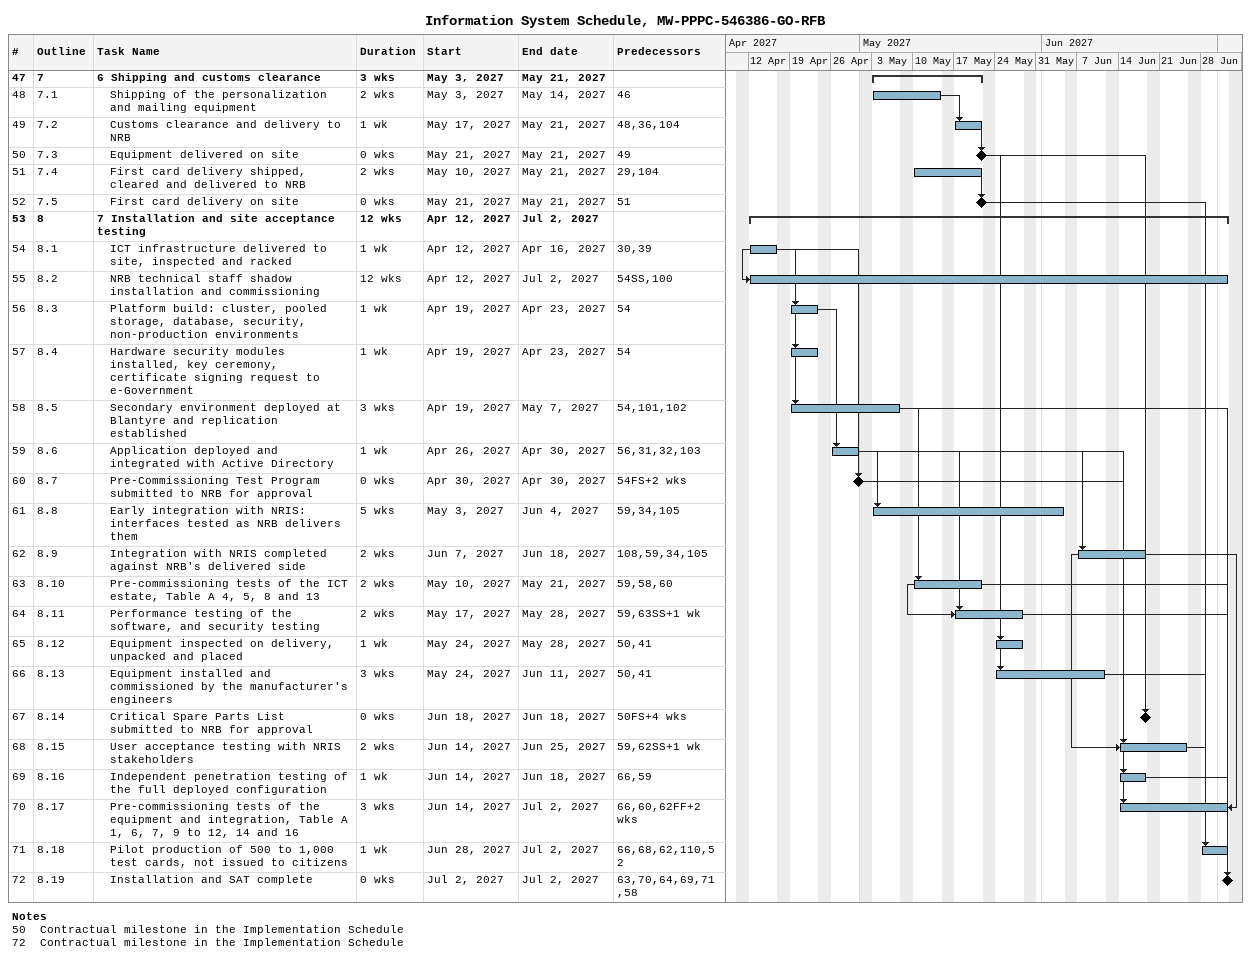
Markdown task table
Information System Schedule, MW-PPPC-546386-GO-RFB

| ID | WBS | Task | Duration | Start | Finish | Predecessors |
|---|---|---|---|---|---|---|
| 47 | 7 | **6 Shipping and customs clearance** | 3w | 2027-05-03 | 2027-05-21 |  |
| 48 | 7.1 | Shipping of the personalization and mailing equipment | 2w | 2027-05-03 | 2027-05-14 | 46 |
| 49 | 7.2 | Customs clearance and delivery to NRB | 1w | 2027-05-17 | 2027-05-21 | 48, 36, 104 |
| 50 | 7.3 | Equipment delivered on site | 0w | 2027-05-21 | 2027-05-21 | 49 |
| 51 | 7.4 | First card delivery shipped, cleared and delivered to NRB | 2w | 2027-05-10 | 2027-05-21 | 29, 104 |
| 52 | 7.5 | First card delivery on site | 0w | 2027-05-21 | 2027-05-21 | 51 |
| 53 | 8 | **7 Installation and site acceptance testing** | 12w | 2027-04-12 | 2027-07-02 |  |
| 54 | 8.1 | ICT infrastructure delivered to site, inspected and racked | 1w | 2027-04-12 | 2027-04-16 | 30, 39 |
| 55 | 8.2 | NRB technical staff shadow installation and commissioning | 12w | 2027-04-12 | 2027-07-02 | 54SS, 100 |
| 56 | 8.3 | Platform build: cluster, pooled storage, database, security, non-production environments | 1w | 2027-04-19 | 2027-04-23 | 54 |
| 57 | 8.4 | Hardware security modules installed, key ceremony, certificate signing request to e-Government | 1w | 2027-04-19 | 2027-04-23 | 54 |
| 58 | 8.5 | Secondary environment deployed at Blantyre and replication established | 3w | 2027-04-19 | 2027-05-07 | 54, 101, 102 |
| 59 | 8.6 | Application deployed and integrated with Active Directory | 1w | 2027-04-26 | 2027-04-30 | 56, 31, 32, 103 |
| 60 | 8.7 | Pre-Commissioning Test Program submitted to NRB for approval | 0w | 2027-04-30 | 2027-04-30 | 54FS+2w |
| 61 | 8.8 | Early integration with NRIS: interfaces tested as NRB delivers them | 5w | 2027-05-03 | 2027-06-04 | 59, 34, 105 |
| 62 | 8.9 | Integration with NRIS completed against NRB's delivered side | 2w | 2027-06-07 | 2027-06-18 | 108, 59, 34, 105 |
| 63 | 8.10 | Pre-commissioning tests of the ICT estate, Table A 4, 5, 8 and 13 | 2w | 2027-05-10 | 2027-05-21 | 59, 58, 60 |
| 64 | 8.11 | Performance testing of the software, and security testing | 2w | 2027-05-17 | 2027-05-28 | 59, 63SS+1w |
| 65 | 8.12 | Equipment inspected on delivery, unpacked and placed | 1w | 2027-05-24 | 2027-05-28 | 50, 41 |
| 66 | 8.13 | Equipment installed and commissioned by the manufacturer's engineers | 3w | 2027-05-24 | 2027-06-11 | 50, 41 |
| 67 | 8.14 | Critical Spare Parts List submitted to NRB for approval | 0w | 2027-06-18 | 2027-06-18 | 50FS+4w |
| 68 | 8.15 | User acceptance testing with NRIS stakeholders | 2w | 2027-06-14 | 2027-06-25 | 59, 62SS+1w |
| 69 | 8.16 | Independent penetration testing of the full deployed configuration | 1w | 2027-06-14 | 2027-06-18 | 66, 59 |
| 70 | 8.17 | Pre-commissioning tests of the equipment and integration, Table A 1, 6, 7, 9 to 12, 14 and 16 | 3w | 2027-06-14 | 2027-07-02 | 66, 60, 62FF+2w |
| 71 | 8.18 | Pilot production of 500 to 1,000 test cards, not issued to citizens | 1w | 2027-06-28 | 2027-07-02 | 66, 68, 62, 110, 52 |
| 72 | 8.19 | Installation and SAT complete | 0w | 2027-07-02 | 2027-07-02 | 63, 70, 64, 69, 71, 58 |

Notes
- 50: Contractual milestone in the Implementation Schedule
- 72: Contractual milestone in the Implementation Schedule
